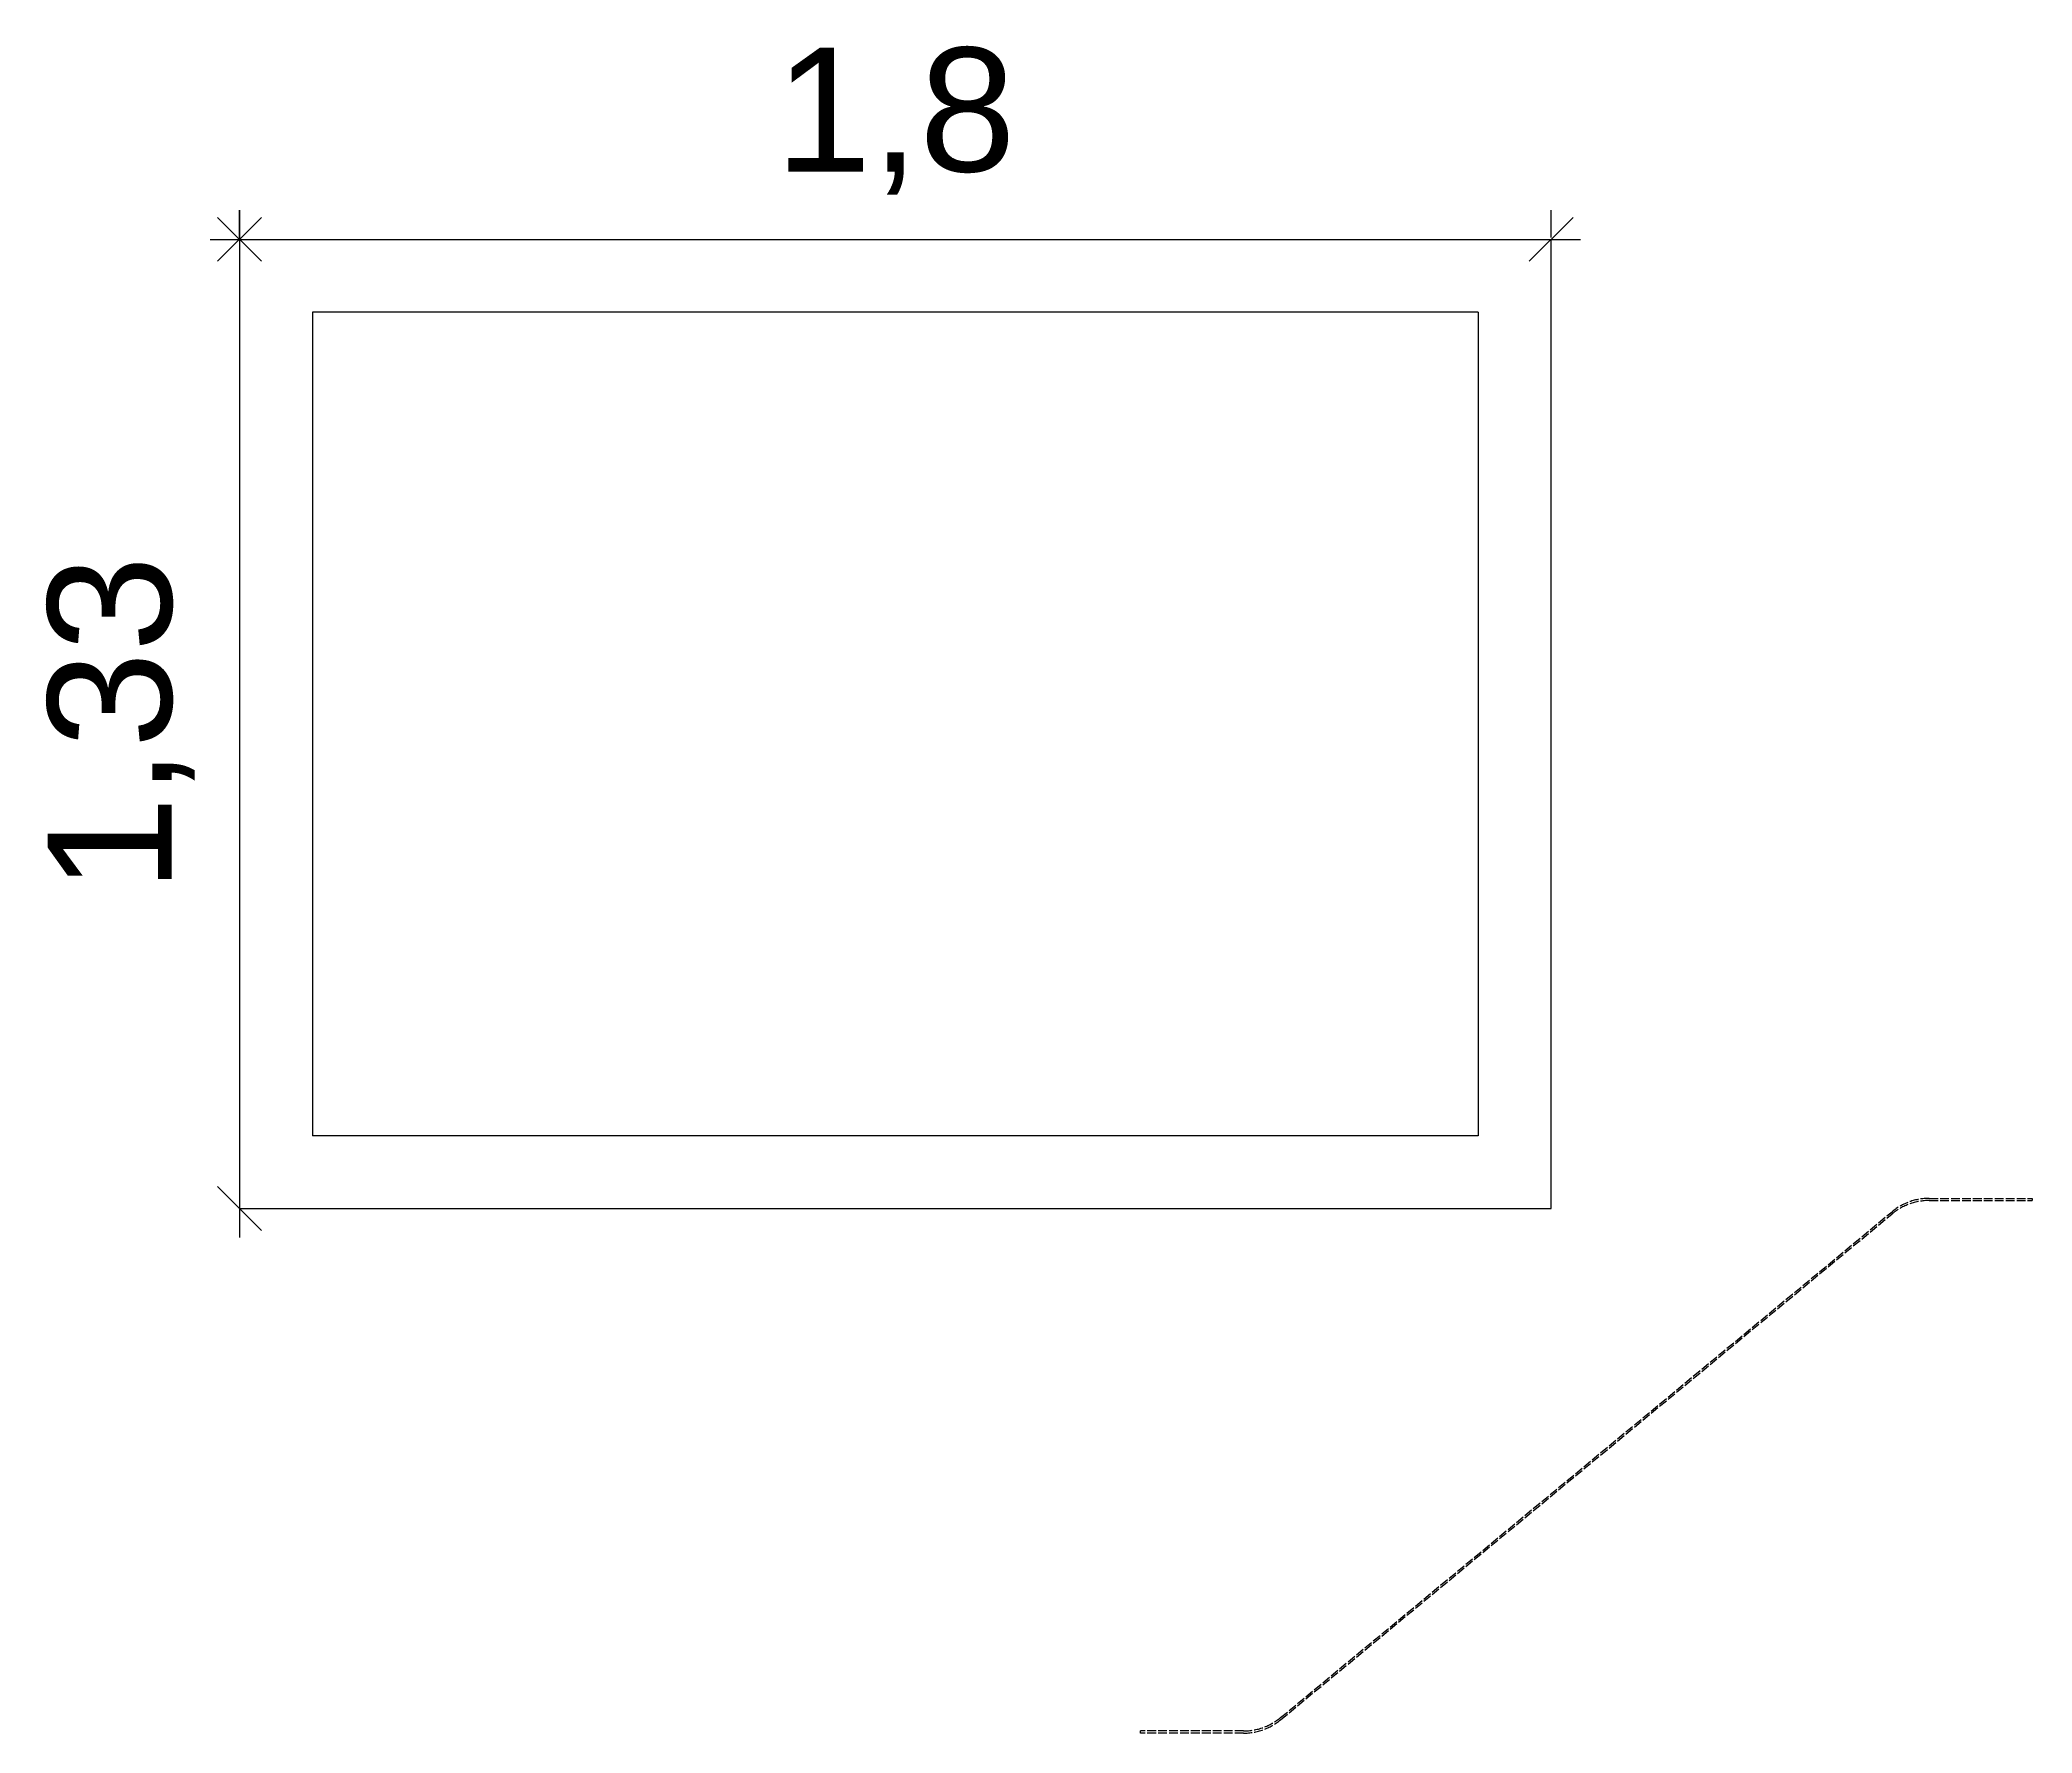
# Model space of a CAD drawing. Header units: millimetres. Extents: x -60009 to 113281, y -58228 to 411188.
# Drawn here: x -28372 to -25638, y 59216 to 61540 of the extents above; entities that cross this region are included whole.
import ezdxf

# ---------------------------------------------------------------- set-up
doc = ezdxf.new("R2010")
doc.units = ezdxf.units.MM
doc.linetypes.add('ACAD_ISO02W100', pattern=[15, 12, -3])
doc.layers.get('0').update_dxf_attribs({"color": 1})
for name, color, linetype in [('Grundritningar', 1, 'Continuous'), ('Mått', 4, 'Continuous'), ('Tillgänglighet', 7, 'ACAD_ISO02W100')]:
    doc.layers.add(name, color=color, linetype=linetype)
doc.styles.get("Standard").update_dxf_attribs({"font": 'Arial.ttf', "height": 170})
doc.dimstyles.new('Egen dimension', dxfattribs={"dimscale": 10, "dimtxt": 2.5, "dimasz": 15, "dimexe": 10, "dimexo": 0.625, "dimgap": 15, "dimtad": 1, "dimlfac": 0.001, "dimtxsty": 'Standard', "dimblk": 'OBLIQUE', "dimblk1": 'OBLIQUE', "dimblk2": 'OBLIQUE', "dimcen": 20, "dimdle": 10, "dimadec": 0, "dimazin": 0, "dimtfac": 1, "dimtmove": 0, "dimatfit": 3, "dimldrblk": 'OPEN90', "dimfxl": 1, "dimarcsym": 0})

# ---------------------------------------------------------------- blocks, each defined once
blk = doc.blocks.new('_Oblique')
at = {"color": 0, "linetype": 'ByBlock', "lineweight": -2}
blk.add_line((-0.5, -0.5), (0.5, 0.5), dxfattribs=at)
blk = doc.blocks.new('*D141')
at = {"layer": 'Defpoints', "color": 0, "transparency": 16777216}
for p in [(-28098.3, 61265.9), (-26298.3, 61265.9), (-26298.3, 61265.9)]:
    blk.add_point(p, dxfattribs=at)
at = {"layer": 'Mått', "color": 0, "lineweight": -2, "transparency": 16777216}
for p, q in [((-28098.3, 61268.4), (-28098.3, 61305.9)), ((-26298.3, 61268.4), (-26298.3, 61305.9)), ((-28138.3, 61265.9), (-26258.3, 61265.9))]:
    blk.add_line(p, q, dxfattribs=at)
at = {"layer": 'Mått', "color": 0, "lineweight": -2, "transparency": 16777216, "xscale": 60, "yscale": 60, "zscale": 60, "rotation": 180}
blk.add_blockref('_Oblique', (-28098.3, 61265.9), dxfattribs=at)
at = {"layer": 'Mått', "color": 0, "lineweight": -2, "transparency": 16777216, "xscale": 60, "yscale": 60, "zscale": 60}
blk.add_blockref('_Oblique', (-26298.3, 61265.9), dxfattribs=at)
at = {"layer": 'Mått', "color": 0, "transparency": 16777216, "insert": (-27198.3, 61428.3), "char_height": 170, "attachment_point": 5}
blk.add_mtext('1,8', dxfattribs=at)
blk = doc.blocks.new('_Open90')
at = {"color": 0, "linetype": 'ByBlock', "lineweight": -2}
for p, q in [((-0.5, 0.5), (0, 0)), ((0, 0), (-1, 0)), ((0, 0), (-0.5, -0.5))]:
    blk.add_line(p, q, dxfattribs=at)
blk = doc.blocks.new('*D142')
at = {"layer": 'Defpoints', "color": 0, "transparency": 16777216}
for p in [(-28098.3, 61265.9), (-28098.3, 59935.9), (-28098.3, 59935.9)]:
    blk.add_point(p, dxfattribs=at)
at = {"layer": 'Mått', "color": 0, "lineweight": -2, "transparency": 16777216}
for p, q in [((-28098.3, 61305.9), (-28098.3, 59895.9)), ((-28095.8, 61265.9), (-28058.3, 61265.9)), ((-28095.8, 59935.9), (-28058.3, 59935.9))]:
    blk.add_line(p, q, dxfattribs=at)
at = {"layer": 'Mått', "color": 0, "lineweight": -2, "transparency": 16777216, "xscale": 60, "yscale": 60, "zscale": 60}
for p, rotation in [((-28098.3, 61265.9), 90), ((-28098.3, 59935.9), 270)]:
    blk.add_blockref('_Oblique', p, dxfattribs=dict(at, rotation=rotation))
at = {"layer": 'Mått', "color": 0, "transparency": 16777216, "insert": (-28260.7, 60600.9), "char_height": 170, "attachment_point": 5, "rotation": 90}
blk.add_mtext('1,33', dxfattribs=at)

msp = doc.modelspace()

# ---------------------------------------------------------------- linework, layer by layer
at = {"layer": 'Grundritningar'}
for p, q in [((-28098.294, 61265.864), (-28098.294, 59935.864)), ((-28098.294, 61265.864), (-26298.294, 61265.864)), ((-26298.294, 59935.864), (-26298.294, 61265.864)), ((-27998.294, 61165.864), (-27998.294, 60035.864)), ((-26398.294, 61165.864), (-27998.294, 61165.864)), ((-26398.294, 61165.864), (-26398.294, 60035.864)), ((-26398.294, 60035.864), (-27998.294, 60035.864)), ((-28098.294, 59935.864), (-26298.294, 59935.864))]:
    msp.add_line(p, q, dxfattribs=at)
at = {"layer": 'Tillgänglighet'}
for p, q in [((-26669.578, 59237.227), (-25830.487, 59931.502)), ((-26669.578, 59234.227), (-25830.487, 59928.502)), ((-25779.488, 59949.865), (-25638.293, 59949.865)), ((-25779.488, 59946.865), (-25638.293, 59946.865)), ((-25638.293, 59949.865), (-25638.293, 59946.865)), ((-26861.771, 59215.864), (-26861.771, 59218.864)), ((-26720.577, 59218.864), (-26861.771, 59218.864)), ((-26720.577, 59215.864), (-26861.771, 59215.864))]:
    msp.add_line(p, q, dxfattribs=at)
for centre, start, end in [((-25779.488, 59869.865), 90, 129.604796), ((-25779.488, 59866.865), 90, 129.604796), ((-26720.577, 59298.864), 270, 309.604796), ((-26720.577, 59295.864), 270, 309.604796)]:
    msp.add_arc(centre, 80, start, end, dxfattribs=at)

# ---------------------------------------------------------------- dimensions: what is measured, and where the dimension line sits
at = {"layer": 'Mått'}
dim = msp.add_linear_dim(base=(-26298.294, 61265.864), p1=(-28098.294, 61265.864), p2=(-26298.294, 61265.864), dimstyle='Egen dimension', override={"dimscale": 4}, dxfattribs=at)
dim.commit()
dim.dimension.update_dxf_attribs({"geometry": '*D141', "text_midpoint": (-27198.294, 61265.864), "dimtype": 160})
dim = msp.add_linear_dim(base=(-28098.294, 59935.864), p1=(-28098.294, 61265.864), p2=(-28098.294, 59935.864), angle=90, dimstyle='Egen dimension', override={"dimscale": 4}, dxfattribs=at)
dim.commit()
dim.dimension.update_dxf_attribs({"geometry": '*D142', "text_midpoint": (-28098.294, 60600.864), "dimtype": 160})

doc.saveas('drawing.dxf')
